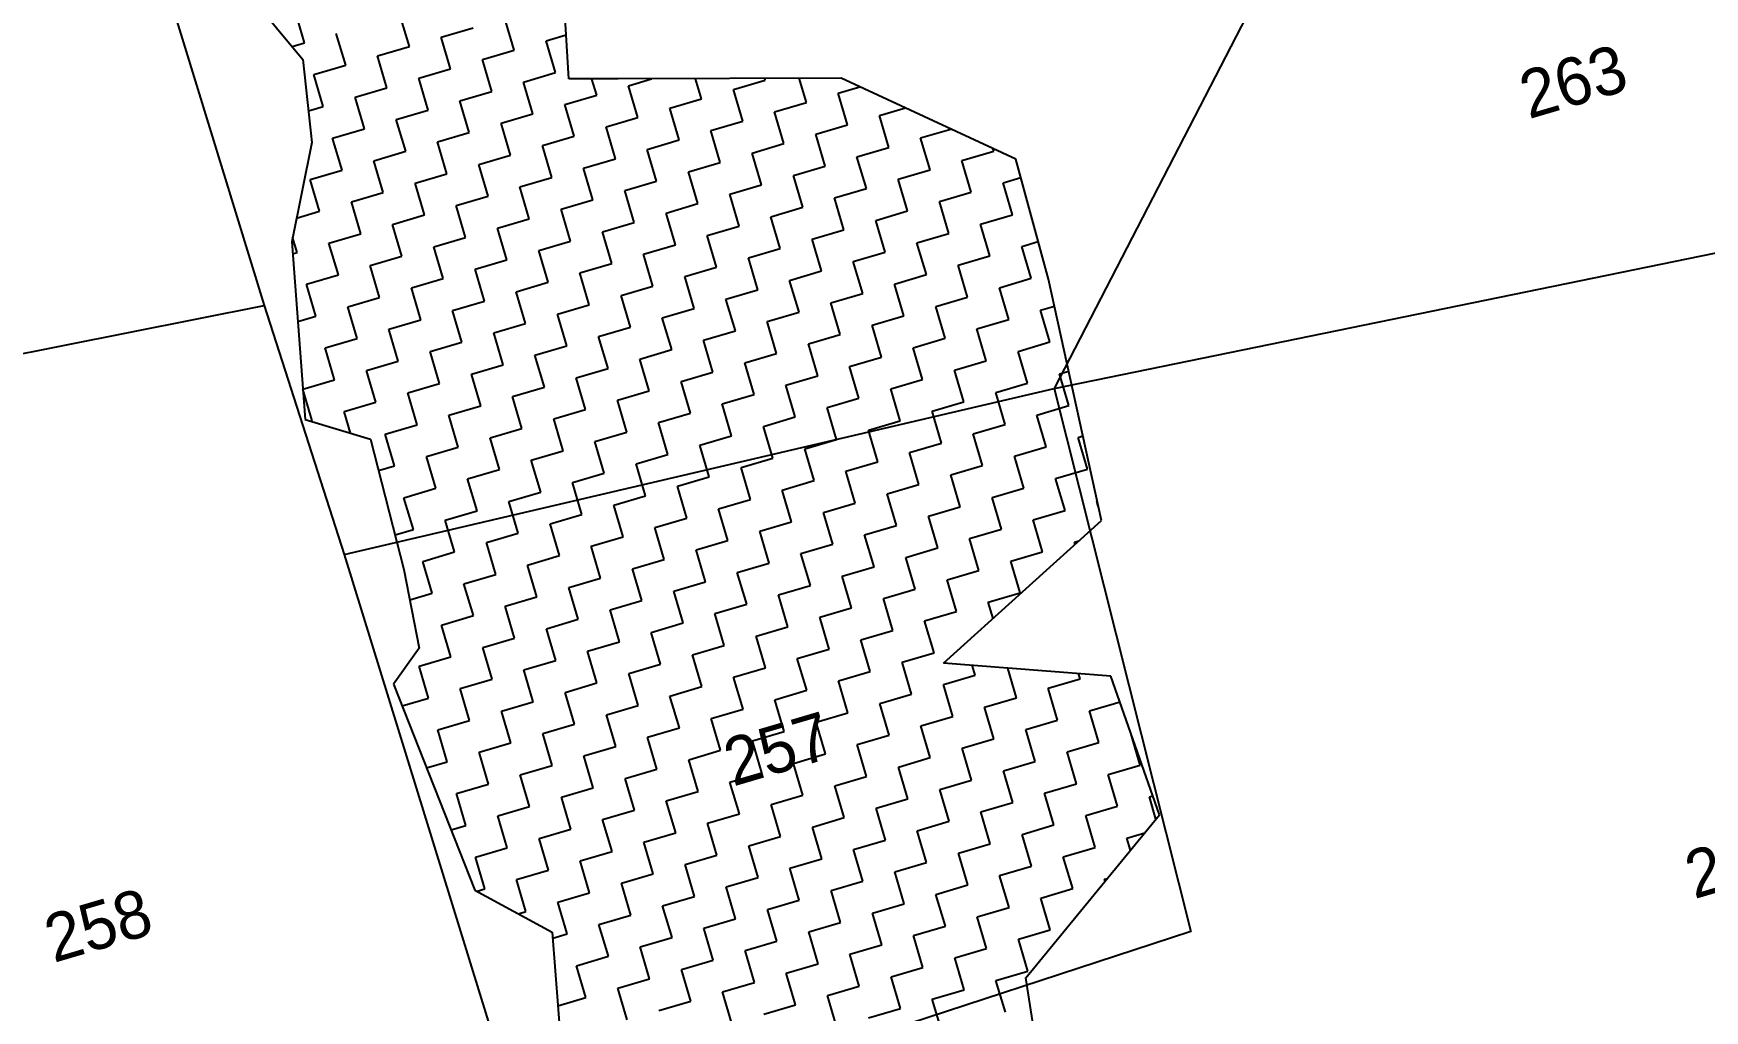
# Model space of a CAD drawing. Header units: metres. Extents: x 283645 to 285797, y 2017393 to 2020400.
# Drawn here: x 283930.6 to 284258, y 2018795 to 2018986.4 of the extents above; entities that cross this region are included whole.
import ezdxf
from ezdxf.enums import TextEntityAlignment as Align

# ---------------------------------------------------------------- set-up
doc = ezdxf.new("R2010")
doc.units = ezdxf.units.M
for name, color, linetype in [('POLY_HATCH', 12, 'Continuous'), ('POLY_PARCEL', 6, 'Continuous'), ('TEXT_PARCEL', 7, 'Continuous')]:
    doc.layers.add(name, color=color, linetype=linetype)
doc.styles.add('TEXT_MAP', font='', dxfattribs={"height": 2.5})
doc.styles.get('TEXT_MAP').set_extended_font_data('Kruti Dev 050')

msp = doc.modelspace()

# ---------------------------------------------------------------- linework, layer by layer
at = {"layer": 'POLY_HATCH'}
for p, q in [((283964.58, 2019003.96), (283983.42, 2018981.29)), ((284035.5, 2018977.47), (284034.72, 2018990.45)), ((283983.42, 2018981.29), (283985.16, 2018965.02)), ((284045.17, 2018977.46), (284035.5, 2018977.47)), ((284088.86, 2018977.63), (284045.17, 2018977.46)), ((284123.04, 2018961.77), (284088.86, 2018977.63)), ((283985.16, 2018965.02), (283981.23, 2018945.56)), ((284129.46, 2018938.25), (284123.04, 2018961.77)), ((283981.23, 2018945.56), (283983.86, 2018910.75)), ((284139.83, 2018890.98), (284129.46, 2018938.25)), ((283983.86, 2018910.75), (283996.69, 2018906.91)), ((283996.69, 2018906.91), (284003.2, 2018881.38)), ((284108.89, 2018863.05), (284139.83, 2018890.98)), ((284003.2, 2018881.38), (284006.2, 2018865.99)), ((284006.2, 2018865.99), (284001.17, 2018858.92)), ((284141.69, 2018860.51), (284108.89, 2018863.05)), ((284001.17, 2018858.92), (284017.13, 2018818.59)), ((284151.22, 2018833.33), (284141.69, 2018860.51)), ((284125.02, 2018801.41), (284151.22, 2018833.33)), ((284017.13, 2018818.59), (284032.27, 2018810.35)), ((284032.27, 2018810.35), (284038.05, 2018733.77)), ((284127.28, 2018786.83), (284125.02, 2018801.41))]:
    msp.add_line(p, q, dxfattribs=at)
at = {"layer": 'POLY_HATCH', "linetype": 'Continuous'}
for p, q in [((283983.74, 2018984.55), (283981.9, 2018990.78)), ((284004.28, 2018983.83), (284002.44, 2018990.06)), ((284024.82, 2018983.11), (284022.98, 2018989.34)), ((283991.81, 2018980.15), (283989.97, 2018986.39)), ((284010.51, 2018985.66), (284016.75, 2018987.5)), ((284012.35, 2018979.43), (284010.51, 2018985.66)), ((284031.05, 2018984.94), (284034.98, 2018986.1)), ((283981.3, 2018983.83), (283983.74, 2018984.55)), ((283998.04, 2018981.99), (284004.28, 2018983.83)), ((284018.58, 2018981.27), (284024.82, 2018983.11)), ((284032.89, 2018978.71), (284031.05, 2018984.94)), ((283985.58, 2018978.32), (283991.81, 2018980.15)), ((283999.88, 2018975.76), (283998.04, 2018981.99)), ((284006.12, 2018977.59), (284012.35, 2018979.43)), ((284020.42, 2018975.03), (284018.58, 2018981.27)), ((283987.41, 2018972.08), (283985.58, 2018978.32)), ((283993.65, 2018973.92), (283999.88, 2018975.76)), ((284007.95, 2018971.36), (284006.12, 2018977.59)), ((284026.65, 2018976.87), (284032.89, 2018978.71)), ((284028.49, 2018970.64), (284026.65, 2018976.87)), ((284040.96, 2018974.31), (284040.04, 2018977.44)), ((284047.19, 2018976.15), (284051.73, 2018977.49)), ((284049.03, 2018969.92), (284047.19, 2018976.15)), ((284061.5, 2018973.59), (284060.34, 2018977.52)), ((284067.73, 2018975.43), (284073.96, 2018977.26)), ((284073.96, 2018977.26), (284073.87, 2018977.57)), ((284082.04, 2018972.87), (284080.64, 2018977.6)), ((284088.27, 2018974.7), (284092.49, 2018975.95)), ((283995.48, 2018967.69), (283993.65, 2018973.92)), ((284014.19, 2018973.2), (284020.42, 2018975.03)), ((284016.02, 2018966.96), (284014.19, 2018973.2)), ((284034.72, 2018972.47), (284040.96, 2018974.31)), ((284036.56, 2018966.24), (284034.72, 2018972.47)), ((284055.26, 2018971.75), (284061.5, 2018973.59)), ((284069.57, 2018969.19), (284067.73, 2018975.43)), ((284075.8, 2018971.03), (284082.04, 2018972.87)), ((284090.11, 2018968.47), (284088.27, 2018974.7)), ((283984.5, 2018971.22), (283987.41, 2018972.08)), ((284001.72, 2018969.52), (284007.95, 2018971.36)), ((284003.56, 2018963.29), (284001.72, 2018969.52)), ((284022.26, 2018968.8), (284028.49, 2018970.64)), ((284042.8, 2018968.08), (284049.03, 2018969.92)), ((284057.1, 2018965.52), (284055.26, 2018971.75)), ((284063.33, 2018967.36), (284069.57, 2018969.19)), ((284077.64, 2018964.8), (284075.8, 2018971.03)), ((284096.34, 2018970.31), (284101.42, 2018971.8)), ((284098.18, 2018964.07), (284096.34, 2018970.31)), ((283989.25, 2018965.85), (283995.48, 2018967.69)), ((284009.79, 2018965.13), (284016.02, 2018966.96)), ((284024.09, 2018962.57), (284022.26, 2018968.8)), ((284030.33, 2018964.4), (284036.56, 2018966.24)), ((284044.63, 2018961.84), (284042.8, 2018968.08)), ((284065.17, 2018961.12), (284063.33, 2018967.36)), ((284083.87, 2018966.63), (284090.11, 2018968.47)), ((284085.71, 2018960.4), (284083.87, 2018966.63)), ((284104.41, 2018965.91), (284110.35, 2018967.66)), ((284106.25, 2018959.68), (284104.41, 2018965.91)), ((283991.09, 2018959.62), (283989.25, 2018965.85)), ((283997.32, 2018961.45), (284003.56, 2018963.29)), ((284011.63, 2018958.89), (284009.79, 2018965.13)), ((284032.16, 2018958.17), (284030.33, 2018964.4)), ((284050.87, 2018963.68), (284057.1, 2018965.52)), ((284052.7, 2018957.45), (284050.87, 2018963.68)), ((284071.4, 2018962.96), (284077.64, 2018964.8)), ((284073.24, 2018956.72), (284071.4, 2018962.96)), ((284091.94, 2018962.24), (284098.18, 2018964.07)), ((284112.48, 2018961.51), (284118.72, 2018963.35)), ((284118.72, 2018963.35), (284118.57, 2018963.85)), ((283984.85, 2018957.78), (283991.09, 2018959.62)), ((283999.16, 2018955.22), (283997.32, 2018961.45)), ((284017.86, 2018960.73), (284024.09, 2018962.57)), ((284019.7, 2018954.5), (284017.86, 2018960.73)), ((284038.4, 2018960.01), (284044.63, 2018961.84)), ((284040.24, 2018953.77), (284038.4, 2018960.01)), ((284058.94, 2018959.28), (284065.17, 2018961.12)), ((284079.48, 2018958.56), (284085.71, 2018960.4)), ((284093.78, 2018956), (284091.94, 2018962.24)), ((284100.01, 2018957.84), (284106.25, 2018959.68)), ((284114.32, 2018955.28), (284112.48, 2018961.51)), ((283986.69, 2018951.54), (283984.85, 2018957.78)), ((284005.39, 2018957.06), (284011.63, 2018958.89)), ((284007.23, 2018950.82), (284005.39, 2018957.06)), ((284025.93, 2018956.33), (284032.16, 2018958.17)), ((284027.77, 2018950.1), (284025.93, 2018956.33)), ((284046.47, 2018955.61), (284052.7, 2018957.45)), ((284060.77, 2018953.05), (284058.94, 2018959.28)), ((284067.01, 2018954.89), (284073.24, 2018956.72)), ((284081.31, 2018952.33), (284079.48, 2018958.56)), ((284101.85, 2018951.61), (284100.01, 2018957.84)), ((284120.55, 2018957.12), (284124.03, 2018958.14)), ((284122.39, 2018950.88), (284120.55, 2018957.12)), ((283992.92, 2018953.38), (283999.16, 2018955.22)), ((283994.76, 2018947.15), (283992.92, 2018953.38)), ((284013.46, 2018952.66), (284019.7, 2018954.5)), ((284034, 2018951.94), (284040.24, 2018953.77)), ((284048.31, 2018949.38), (284046.47, 2018955.61)), ((284054.54, 2018951.21), (284060.77, 2018953.05)), ((284068.85, 2018948.65), (284067.01, 2018954.89)), ((284087.55, 2018954.17), (284093.78, 2018956)), ((284089.38, 2018947.93), (284087.55, 2018954.17)), ((284108.09, 2018953.44), (284114.32, 2018955.28)), ((284109.92, 2018947.21), (284108.09, 2018953.44)), ((283982.17, 2018950.21), (283986.69, 2018951.54)), ((284001, 2018948.98), (284007.23, 2018950.82)), ((284015.3, 2018946.42), (284013.46, 2018952.66)), ((284021.53, 2018948.26), (284027.77, 2018950.1)), ((284035.84, 2018945.7), (284034, 2018951.94)), ((284056.38, 2018944.98), (284054.54, 2018951.21)), ((284075.08, 2018950.49), (284081.31, 2018952.33)), ((284076.92, 2018944.26), (284075.08, 2018950.49)), ((284095.62, 2018949.77), (284101.85, 2018951.61)), ((284097.45, 2018943.53), (284095.62, 2018949.77)), ((284116.16, 2018949.05), (284122.39, 2018950.88)), ((283982.29, 2018943.47), (283981.41, 2018946.47)), ((283988.53, 2018945.31), (283994.76, 2018947.15)), ((284002.83, 2018942.75), (284001, 2018948.98)), ((284009.07, 2018944.59), (284015.3, 2018946.42)), ((284023.37, 2018942.03), (284021.53, 2018948.26)), ((284042.07, 2018947.54), (284048.31, 2018949.38)), ((284043.91, 2018941.31), (284042.07, 2018947.54)), ((284062.61, 2018946.82), (284068.85, 2018948.65)), ((284064.45, 2018940.58), (284062.61, 2018946.82)), ((284083.15, 2018946.09), (284089.38, 2018947.93)), ((284103.69, 2018945.37), (284109.92, 2018947.21)), ((284117.99, 2018942.81), (284116.16, 2018949.05)), ((283981.41, 2018943.21), (283982.29, 2018943.47)), ((283990.37, 2018939.08), (283988.53, 2018945.31)), ((284010.9, 2018938.35), (284009.07, 2018944.59)), ((284029.61, 2018943.87), (284035.84, 2018945.7)), ((284031.44, 2018937.63), (284029.61, 2018943.87)), ((284050.14, 2018943.14), (284056.38, 2018944.98)), ((284051.98, 2018936.91), (284050.14, 2018943.14)), ((284070.68, 2018942.42), (284076.92, 2018944.26)), ((284084.99, 2018939.86), (284083.15, 2018946.09)), ((284091.22, 2018941.7), (284097.45, 2018943.53)), ((284105.53, 2018939.14), (284103.69, 2018945.37)), ((284124.23, 2018944.65), (284127.45, 2018945.6)), ((284126.06, 2018938.42), (284124.23, 2018944.65)), ((283996.6, 2018940.91), (284002.83, 2018942.75)), ((283998.44, 2018934.68), (283996.6, 2018940.91)), ((284017.14, 2018940.19), (284023.37, 2018942.03)), ((284018.97, 2018933.96), (284017.14, 2018940.19)), ((284037.68, 2018939.47), (284043.91, 2018941.31)), ((284058.21, 2018938.75), (284064.45, 2018940.58)), ((284072.52, 2018936.19), (284070.68, 2018942.42)), ((284078.75, 2018938.02), (284084.99, 2018939.86)), ((284093.06, 2018935.46), (284091.22, 2018941.7)), ((284111.76, 2018940.98), (284117.99, 2018942.81)), ((284113.6, 2018934.74), (284111.76, 2018940.98)), ((283984.13, 2018937.24), (283990.37, 2018939.08)), ((283985.97, 2018931.01), (283984.13, 2018937.24)), ((284004.67, 2018936.52), (284010.9, 2018938.35)), ((284006.51, 2018930.28), (284004.67, 2018936.52)), ((284025.21, 2018935.79), (284031.44, 2018937.63)), ((284039.51, 2018933.23), (284037.68, 2018939.47)), ((284045.75, 2018935.07), (284051.98, 2018936.91)), ((284060.05, 2018932.51), (284058.21, 2018938.75)), ((284080.59, 2018931.79), (284078.75, 2018938.02)), ((284099.29, 2018937.3), (284105.53, 2018939.14)), ((284101.13, 2018931.07), (284099.29, 2018937.3)), ((284119.83, 2018936.58), (284126.06, 2018938.42)), ((284121.67, 2018930.34), (284119.83, 2018936.58)), ((283992.2, 2018932.84), (283998.44, 2018934.68)), ((284012.74, 2018932.12), (284018.97, 2018933.96)), ((284027.05, 2018929.56), (284025.21, 2018935.79)), ((284033.28, 2018931.4), (284039.51, 2018933.23)), ((284047.58, 2018928.84), (284045.75, 2018935.07)), ((284066.29, 2018934.35), (284072.52, 2018936.19)), ((284068.12, 2018928.12), (284066.29, 2018934.35)), ((284086.82, 2018933.63), (284093.06, 2018935.46)), ((284088.66, 2018927.39), (284086.82, 2018933.63)), ((284107.36, 2018932.9), (284113.6, 2018934.74)), ((283982.41, 2018929.96), (283985.97, 2018931.01)), ((283994.04, 2018926.61), (283992.2, 2018932.84)), ((284000.27, 2018928.45), (284006.51, 2018930.28)), ((284014.58, 2018925.89), (284012.74, 2018932.12)), ((284035.12, 2018925.16), (284033.28, 2018931.4)), ((284053.82, 2018930.68), (284060.05, 2018932.51)), ((284055.66, 2018924.44), (284053.82, 2018930.68)), ((284074.36, 2018929.95), (284080.59, 2018931.79)), ((284076.19, 2018923.72), (284074.36, 2018929.95)), ((284094.9, 2018929.23), (284101.13, 2018931.07)), ((284109.2, 2018926.67), (284107.36, 2018932.9)), ((284115.43, 2018928.51), (284121.67, 2018930.34)), ((284127.9, 2018932.18), (284130.62, 2018932.98)), ((284129.74, 2018925.95), (284127.9, 2018932.18)), ((283987.81, 2018924.77), (283994.04, 2018926.61)), ((284002.11, 2018922.21), (284000.27, 2018928.45)), ((284020.81, 2018927.72), (284027.05, 2018929.56)), ((284022.65, 2018921.49), (284020.81, 2018927.72)), ((284041.35, 2018927), (284047.58, 2018928.84)), ((284043.19, 2018920.77), (284041.35, 2018927)), ((284061.89, 2018926.28), (284068.12, 2018928.12)), ((284082.43, 2018925.56), (284088.66, 2018927.39)), ((284096.73, 2018923), (284094.9, 2018929.23)), ((284102.97, 2018924.83), (284109.2, 2018926.67)), ((284117.27, 2018922.27), (284115.43, 2018928.51)), ((283989.64, 2018918.54), (283987.81, 2018924.77)), ((284008.34, 2018924.05), (284014.58, 2018925.89)), ((284010.18, 2018917.82), (284008.34, 2018924.05)), ((284028.88, 2018923.33), (284035.12, 2018925.16)), ((284030.72, 2018917.09), (284028.88, 2018923.33)), ((284049.42, 2018922.6), (284055.66, 2018924.44)), ((284063.73, 2018920.04), (284061.89, 2018926.28)), ((284069.96, 2018921.88), (284076.19, 2018923.72)), ((284084.26, 2018919.32), (284082.43, 2018925.56)), ((284104.8, 2018918.6), (284102.97, 2018924.83)), ((284123.5, 2018924.11), (284129.74, 2018925.95)), ((284125.34, 2018917.88), (284123.5, 2018924.11)), ((283995.88, 2018920.37), (284002.11, 2018922.21)), ((283997.71, 2018914.14), (283995.88, 2018920.37)), ((284016.42, 2018919.65), (284022.65, 2018921.49)), ((284036.95, 2018918.93), (284043.19, 2018920.77)), ((284051.26, 2018916.37), (284049.42, 2018922.6)), ((284057.49, 2018918.21), (284063.73, 2018920.04)), ((284071.8, 2018915.65), (284069.96, 2018921.88)), ((284090.5, 2018921.16), (284096.73, 2018923)), ((284092.34, 2018914.93), (284090.5, 2018921.16)), ((284111.04, 2018920.44), (284117.27, 2018922.27)), ((284112.87, 2018914.2), (284111.04, 2018920.44)), ((284131.58, 2018919.71), (284133.41, 2018920.25)), ((283983.41, 2018916.7), (283989.64, 2018918.54)), ((284003.95, 2018915.98), (284010.18, 2018917.82)), ((284018.25, 2018913.42), (284016.42, 2018919.65)), ((284024.49, 2018915.26), (284030.72, 2018917.09)), ((284038.79, 2018912.7), (284036.95, 2018918.93)), ((284059.33, 2018911.97), (284057.49, 2018918.21)), ((284078.03, 2018917.48), (284084.26, 2018919.32)), ((284079.87, 2018911.25), (284078.03, 2018917.48)), ((284098.57, 2018916.76), (284104.8, 2018918.6)), ((284119.11, 2018916.04), (284125.34, 2018917.88)), ((284133.41, 2018913.48), (284131.58, 2018919.71)), ((283985.25, 2018910.47), (283983.41, 2018916.7)), ((283991.48, 2018912.3), (283997.71, 2018914.14)), ((284005.78, 2018909.74), (284003.95, 2018915.98)), ((284026.32, 2018909.02), (284024.49, 2018915.26)), ((284045.02, 2018914.53), (284051.26, 2018916.37)), ((284046.86, 2018908.3), (284045.02, 2018914.53)), ((284065.56, 2018913.81), (284071.8, 2018915.65)), ((284067.4, 2018907.58), (284065.56, 2018913.81)), ((284086.1, 2018913.09), (284092.34, 2018914.93)), ((284100.41, 2018910.53), (284098.57, 2018916.76)), ((284106.64, 2018912.37), (284112.87, 2018914.2)), ((284120.95, 2018909.81), (284119.11, 2018916.04)), ((283985.03, 2018910.4), (283985.25, 2018910.47)), ((283992.72, 2018908.1), (283991.48, 2018912.3)), ((284012.02, 2018911.58), (284018.25, 2018913.42)), ((284013.86, 2018905.35), (284012.02, 2018911.58)), ((284032.56, 2018910.86), (284038.79, 2018912.7)), ((284034.39, 2018904.63), (284032.56, 2018910.86)), ((284053.1, 2018910.14), (284059.33, 2018911.97)), ((284073.63, 2018909.41), (284079.87, 2018911.25)), ((284087.94, 2018906.85), (284086.1, 2018913.09)), ((284094.17, 2018908.69), (284100.41, 2018910.53)), ((284108.48, 2018906.13), (284106.64, 2018912.37)), ((284127.18, 2018911.64), (284133.41, 2018913.48)), ((284129.02, 2018905.41), (284127.18, 2018911.64)), ((283999.55, 2018907.91), (284005.78, 2018909.74)), ((284001.39, 2018901.67), (283999.55, 2018907.91)), ((284020.09, 2018907.18), (284026.32, 2018909.02)), ((284021.93, 2018900.95), (284020.09, 2018907.18)), ((284040.63, 2018906.46), (284046.86, 2018908.3)), ((284054.93, 2018903.9), (284053.1, 2018910.14)), ((284061.17, 2018905.74), (284067.4, 2018907.58)), ((284075.47, 2018903.18), (284073.63, 2018909.41)), ((284096.01, 2018902.46), (284094.17, 2018908.69)), ((284114.71, 2018907.97), (284120.95, 2018909.81)), ((284116.55, 2018901.74), (284114.71, 2018907.97)), ((284135.25, 2018907.25), (284136.2, 2018907.53)), ((284137.09, 2018901.01), (284135.25, 2018907.25)), ((284007.62, 2018903.51), (284013.86, 2018905.35)), ((284028.16, 2018902.79), (284034.39, 2018904.63)), ((284042.46, 2018900.23), (284040.63, 2018906.46)), ((284048.7, 2018902.07), (284054.93, 2018903.9)), ((284063, 2018899.51), (284061.17, 2018905.74)), ((284081.7, 2018905.02), (284087.94, 2018906.85)), ((284083.54, 2018898.78), (284081.7, 2018905.02)), ((284102.24, 2018904.29), (284108.48, 2018906.13)), ((284104.08, 2018898.06), (284102.24, 2018904.29)), ((284122.78, 2018903.57), (284129.02, 2018905.41)), ((283998.26, 2018900.75), (284001.39, 2018901.67)), ((284009.46, 2018897.28), (284007.62, 2018903.51)), ((284015.69, 2018899.11), (284021.93, 2018900.95)), ((284030, 2018896.55), (284028.16, 2018902.79)), ((284050.54, 2018895.83), (284048.7, 2018902.07)), ((284069.24, 2018901.34), (284075.47, 2018903.18)), ((284071.07, 2018895.11), (284069.24, 2018901.34)), ((284089.78, 2018900.62), (284096.01, 2018902.46)), ((284091.61, 2018894.39), (284089.78, 2018900.62)), ((284110.31, 2018899.9), (284116.55, 2018901.74)), ((284124.62, 2018897.34), (284122.78, 2018903.57)), ((284130.85, 2018899.18), (284137.09, 2018901.01)), ((284003.22, 2018895.44), (284009.46, 2018897.28)), ((284017.53, 2018892.88), (284015.69, 2018899.11)), ((284036.23, 2018898.39), (284042.46, 2018900.23)), ((284038.07, 2018892.16), (284036.23, 2018898.39)), ((284056.77, 2018897.67), (284063, 2018899.51)), ((284058.61, 2018891.43), (284056.77, 2018897.67)), ((284077.31, 2018896.95), (284083.54, 2018898.78)), ((284097.85, 2018896.22), (284104.08, 2018898.06)), ((284112.15, 2018893.66), (284110.31, 2018899.9)), ((284118.39, 2018895.5), (284124.62, 2018897.34)), ((284132.69, 2018892.94), (284130.85, 2018899.18)), ((284005.06, 2018889.21), (284003.22, 2018895.44)), ((284023.76, 2018894.72), (284030, 2018896.55)), ((284025.6, 2018888.48), (284023.76, 2018894.72)), ((284044.3, 2018893.99), (284050.54, 2018895.83)), ((284046.14, 2018887.76), (284044.3, 2018893.99)), ((284064.84, 2018893.27), (284071.07, 2018895.11)), ((284079.15, 2018890.71), (284077.31, 2018896.95)), ((284085.38, 2018892.55), (284091.61, 2018894.39)), ((284099.68, 2018889.99), (284097.85, 2018896.22)), ((284120.22, 2018889.27), (284118.39, 2018895.5)), ((284138.92, 2018894.78), (284138.99, 2018894.8)), ((284139.21, 2018893.81), (284138.92, 2018894.78)), ((284011.3, 2018891.04), (284017.53, 2018892.88)), ((284013.13, 2018884.81), (284011.3, 2018891.04)), ((284031.83, 2018890.32), (284038.07, 2018892.16)), ((284052.37, 2018889.6), (284058.61, 2018891.43)), ((284066.68, 2018887.04), (284064.84, 2018893.27)), ((284072.91, 2018888.88), (284079.15, 2018890.71)), ((284087.22, 2018886.32), (284085.38, 2018892.55)), ((284105.92, 2018891.83), (284112.15, 2018893.66)), ((284107.75, 2018885.59), (284105.92, 2018891.83)), ((284126.46, 2018891.1), (284132.69, 2018892.94)), ((284128.29, 2018884.87), (284126.46, 2018891.1)), ((284001.47, 2018888.15), (284005.06, 2018889.21)), ((284019.37, 2018886.65), (284025.6, 2018888.48)), ((284033.67, 2018884.09), (284031.83, 2018890.32)), ((284039.91, 2018885.92), (284046.14, 2018887.76)), ((284054.21, 2018883.36), (284052.37, 2018889.6)), ((284074.75, 2018882.64), (284072.91, 2018888.88)), ((284093.45, 2018888.15), (284099.68, 2018889.99)), ((284095.29, 2018881.92), (284093.45, 2018888.15)), ((284113.99, 2018887.43), (284120.22, 2018889.27)), ((284115.83, 2018881.2), (284113.99, 2018887.43)), ((284006.9, 2018882.97), (284013.13, 2018884.81)), ((284021.2, 2018880.41), (284019.37, 2018886.65)), ((284027.44, 2018882.25), (284033.67, 2018884.09)), ((284041.74, 2018879.69), (284039.91, 2018885.92)), ((284060.44, 2018885.2), (284066.68, 2018887.04)), ((284062.28, 2018878.97), (284060.44, 2018885.2)), ((284080.98, 2018884.48), (284087.22, 2018886.32)), ((284082.82, 2018878.24), (284080.98, 2018884.48)), ((284101.52, 2018883.76), (284107.75, 2018885.59)), ((284122.06, 2018883.03), (284128.29, 2018884.87)), ((284134.53, 2018886.71), (284135.38, 2018886.96)), ((284134.65, 2018886.3), (284134.53, 2018886.71)), ((284008.74, 2018876.74), (284006.9, 2018882.97)), ((284029.27, 2018876.02), (284027.44, 2018882.25)), ((284047.98, 2018881.53), (284054.21, 2018883.36)), ((284049.81, 2018875.29), (284047.98, 2018881.53)), ((284068.51, 2018880.8), (284074.75, 2018882.64)), ((284070.35, 2018874.57), (284068.51, 2018880.8)), ((284089.05, 2018880.08), (284095.29, 2018881.92)), ((284103.36, 2018877.52), (284101.52, 2018883.76)), ((284109.59, 2018879.36), (284115.83, 2018881.2)), ((284123.9, 2018876.8), (284122.06, 2018883.03)), ((284014.97, 2018878.58), (284021.2, 2018880.41)), ((284016.81, 2018872.34), (284014.97, 2018878.58)), ((284035.51, 2018877.85), (284041.74, 2018879.69)), ((284037.35, 2018871.62), (284035.51, 2018877.85)), ((284056.05, 2018877.13), (284062.28, 2018878.97)), ((284076.59, 2018876.41), (284082.82, 2018878.24)), ((284090.89, 2018873.85), (284089.05, 2018880.08)), ((284097.12, 2018875.69), (284103.36, 2018877.52)), ((284111.43, 2018873.13), (284109.59, 2018879.36)), ((284004.36, 2018875.45), (284008.74, 2018876.74)), ((284023.04, 2018874.18), (284029.27, 2018876.02)), ((284043.58, 2018873.46), (284049.81, 2018875.29)), ((284057.88, 2018870.9), (284056.05, 2018877.13)), ((284064.12, 2018872.73), (284070.35, 2018874.57)), ((284078.42, 2018870.17), (284076.59, 2018876.41)), ((284098.96, 2018869.45), (284097.12, 2018875.69)), ((284117.66, 2018874.96), (284123.9, 2018876.8)), ((284118.59, 2018871.81), (284117.66, 2018874.96)), ((284010.57, 2018870.5), (284016.81, 2018872.34)), ((284024.88, 2018867.94), (284023.04, 2018874.18)), ((284031.11, 2018869.78), (284037.35, 2018871.62)), ((284045.42, 2018867.22), (284043.58, 2018873.46)), ((284065.96, 2018866.5), (284064.12, 2018872.73)), ((284084.66, 2018872.01), (284090.89, 2018873.85)), ((284086.49, 2018865.78), (284084.66, 2018872.01)), ((284105.2, 2018871.29), (284111.43, 2018873.13)), ((284107.03, 2018865.05), (284105.2, 2018871.29)), ((284012.41, 2018864.27), (284010.57, 2018870.5)), ((284018.64, 2018866.11), (284024.88, 2018867.94)), ((284032.95, 2018863.55), (284031.11, 2018869.78)), ((284051.65, 2018869.06), (284057.88, 2018870.9)), ((284053.49, 2018862.83), (284051.65, 2018869.06)), ((284072.19, 2018868.34), (284078.42, 2018870.17)), ((284074.03, 2018862.1), (284072.19, 2018868.34)), ((284092.73, 2018867.61), (284098.96, 2018869.45)), ((284020.48, 2018859.87), (284018.64, 2018866.11)), ((284039.18, 2018865.39), (284045.42, 2018867.22)), ((284041.02, 2018859.15), (284039.18, 2018865.39)), ((284059.72, 2018864.66), (284065.96, 2018866.5)), ((284061.56, 2018858.43), (284059.72, 2018864.66)), ((284080.26, 2018863.94), (284086.49, 2018865.78)), ((284094.56, 2018861.38), (284092.73, 2018867.61)), ((284100.8, 2018863.22), (284107.03, 2018865.05)), ((284006.18, 2018862.43), (284012.41, 2018864.27)), ((284008.01, 2018856.2), (284006.18, 2018862.43)), ((284026.72, 2018861.71), (284032.95, 2018863.55)), ((284028.55, 2018855.48), (284026.72, 2018861.71)), ((284047.25, 2018860.99), (284053.49, 2018862.83)), ((284067.79, 2018860.27), (284074.03, 2018862.1)), ((284082.1, 2018857.71), (284080.26, 2018863.94)), ((284088.33, 2018859.54), (284094.56, 2018861.38)), ((284102.64, 2018856.98), (284100.8, 2018863.22)), ((284115.1, 2018860.66), (284114.53, 2018862.61)), ((284123.17, 2018856.26), (284121.46, 2018862.08)), ((284014.25, 2018858.04), (284020.48, 2018859.87)), ((284016.08, 2018851.8), (284014.25, 2018858.04)), ((284034.79, 2018857.31), (284041.02, 2018859.15)), ((284049.09, 2018854.75), (284047.25, 2018860.99)), ((284055.32, 2018856.59), (284061.56, 2018858.43)), ((284069.63, 2018854.03), (284067.79, 2018860.27)), ((284090.17, 2018853.31), (284088.33, 2018859.54)), ((284108.87, 2018858.82), (284115.1, 2018860.66)), ((284110.71, 2018852.59), (284108.87, 2018858.82)), ((284129.41, 2018858.1), (284135.64, 2018859.94)), ((284131.25, 2018851.86), (284129.41, 2018858.1)), ((284135.64, 2018859.94), (284135.33, 2018861.01)), ((284002.85, 2018854.68), (284008.01, 2018856.2)), ((284022.32, 2018853.64), (284028.55, 2018855.48)), ((284036.62, 2018851.08), (284034.79, 2018857.31)), ((284042.86, 2018852.92), (284049.09, 2018854.75)), ((284057.16, 2018850.36), (284055.32, 2018856.59)), ((284075.86, 2018855.87), (284082.1, 2018857.71)), ((284077.7, 2018849.64), (284075.86, 2018855.87)), ((284096.4, 2018855.15), (284102.64, 2018856.98)), ((284098.24, 2018848.91), (284096.4, 2018855.15)), ((284116.94, 2018854.42), (284123.17, 2018856.26)), ((284137.48, 2018853.7), (284143.46, 2018855.46)), ((284009.85, 2018849.97), (284016.08, 2018851.8)), ((284024.16, 2018847.41), (284022.32, 2018853.64)), ((284044.69, 2018846.68), (284042.86, 2018852.92)), ((284063.4, 2018852.19), (284069.63, 2018854.03)), ((284065.23, 2018845.96), (284063.4, 2018852.19)), ((284083.93, 2018851.47), (284090.17, 2018853.31)), ((284085.77, 2018845.24), (284083.93, 2018851.47)), ((284104.47, 2018850.75), (284110.71, 2018852.59)), ((284118.78, 2018848.19), (284116.94, 2018854.42)), ((284125.01, 2018850.03), (284131.25, 2018851.86)), ((284139.32, 2018847.47), (284137.48, 2018853.7)), ((284011.69, 2018843.73), (284009.85, 2018849.97)), ((284030.39, 2018849.24), (284036.62, 2018851.08)), ((284032.23, 2018843.01), (284030.39, 2018849.24)), ((284050.93, 2018848.52), (284057.16, 2018850.36)), ((284052.76, 2018842.29), (284050.93, 2018848.52)), ((284071.47, 2018847.8), (284077.7, 2018849.64)), ((284092.01, 2018847.08), (284098.24, 2018848.91)), ((284106.31, 2018844.52), (284104.47, 2018850.75)), ((284112.54, 2018846.35), (284118.78, 2018848.19)), ((284126.85, 2018843.79), (284125.01, 2018850.03)), ((284145.55, 2018849.3), (284145.61, 2018849.32)), ((284147.39, 2018843.07), (284145.55, 2018849.3)), ((284017.92, 2018845.57), (284024.16, 2018847.41)), ((284019.76, 2018839.34), (284017.92, 2018845.57)), ((284038.46, 2018844.85), (284044.69, 2018846.68)), ((284040.3, 2018838.61), (284038.46, 2018844.85)), ((284059, 2018844.12), (284065.23, 2018845.96)), ((284073.3, 2018841.56), (284071.47, 2018847.8)), ((284079.54, 2018843.4), (284085.77, 2018845.24)), ((284093.84, 2018840.84), (284092.01, 2018847.08)), ((284114.38, 2018840.12), (284112.54, 2018846.35)), ((284133.08, 2018845.63), (284139.32, 2018847.47)), ((284134.92, 2018839.4), (284133.08, 2018845.63)), ((284007.65, 2018842.54), (284011.69, 2018843.73)), ((284025.99, 2018841.17), (284032.23, 2018843.01)), ((284046.53, 2018840.45), (284052.76, 2018842.29)), ((284060.84, 2018837.89), (284059, 2018844.12)), ((284067.07, 2018839.73), (284073.3, 2018841.56)), ((284081.37, 2018837.17), (284079.54, 2018843.4)), ((284100.08, 2018842.68), (284106.31, 2018844.52)), ((284101.91, 2018836.45), (284100.08, 2018842.68)), ((284120.61, 2018841.96), (284126.85, 2018843.79)), ((284122.45, 2018835.72), (284120.61, 2018841.96)), ((284141.15, 2018841.23), (284147.39, 2018843.07)), ((284013.52, 2018837.5), (284019.76, 2018839.34)), ((284027.83, 2018834.94), (284025.99, 2018841.17)), ((284034.06, 2018836.78), (284040.3, 2018838.61)), ((284048.37, 2018834.22), (284046.53, 2018840.45)), ((284068.91, 2018833.49), (284067.07, 2018839.73)), ((284087.61, 2018839), (284093.84, 2018840.84)), ((284089.45, 2018832.77), (284087.61, 2018839)), ((284108.15, 2018838.28), (284114.38, 2018840.12)), ((284109.98, 2018832.05), (284108.15, 2018838.28)), ((284128.69, 2018837.56), (284134.92, 2018839.4)), ((284142.99, 2018835), (284141.15, 2018841.23)), ((284015.36, 2018831.26), (284013.52, 2018837.5)), ((284021.6, 2018833.1), (284027.83, 2018834.94)), ((284035.9, 2018830.54), (284034.06, 2018836.78)), ((284054.6, 2018836.05), (284060.84, 2018837.89)), ((284056.44, 2018829.82), (284054.6, 2018836.05)), ((284075.14, 2018835.33), (284081.37, 2018837.17)), ((284076.98, 2018829.1), (284075.14, 2018835.33)), ((284095.68, 2018834.61), (284101.91, 2018836.45)), ((284116.22, 2018833.89), (284122.45, 2018835.72)), ((284130.52, 2018831.33), (284128.69, 2018837.56)), ((284136.76, 2018833.16), (284142.99, 2018835)), ((284149.22, 2018836.84), (284149.92, 2018837.04)), ((284150.51, 2018832.46), (284149.22, 2018836.84)), ((284023.43, 2018826.87), (284021.6, 2018833.1)), ((284042.13, 2018832.38), (284048.37, 2018834.22)), ((284043.97, 2018826.15), (284042.13, 2018832.38)), ((284062.67, 2018831.66), (284068.91, 2018833.49)), ((284083.21, 2018830.93), (284089.45, 2018832.77)), ((284097.52, 2018828.37), (284095.68, 2018834.61)), ((284103.75, 2018830.21), (284109.98, 2018832.05)), ((284118.05, 2018827.65), (284116.22, 2018833.89)), ((284138.59, 2018826.93), (284136.76, 2018833.16)), ((284012.45, 2018830.41), (284015.36, 2018831.26)), ((284029.67, 2018828.7), (284035.9, 2018830.54)), ((284031.5, 2018822.47), (284029.67, 2018828.7)), ((284050.21, 2018827.98), (284056.44, 2018829.82)), ((284064.51, 2018825.42), (284062.67, 2018831.66)), ((284070.74, 2018827.26), (284076.98, 2018829.1)), ((284085.05, 2018824.7), (284083.21, 2018830.93)), ((284105.59, 2018823.98), (284103.75, 2018830.21)), ((284124.29, 2018829.49), (284130.52, 2018831.33)), ((284126.13, 2018823.25), (284124.29, 2018829.49)), ((284144.83, 2018828.77), (284148.32, 2018829.8)), ((284145.53, 2018826.39), (284144.83, 2018828.77)), ((284017.2, 2018825.03), (284023.43, 2018826.87)), ((284037.74, 2018824.31), (284043.97, 2018826.15)), ((284052.04, 2018821.75), (284050.21, 2018827.98)), ((284058.28, 2018823.59), (284064.51, 2018825.42)), ((284072.58, 2018821.03), (284070.74, 2018827.26)), ((284091.28, 2018826.54), (284097.52, 2018828.37)), ((284093.12, 2018820.3), (284091.28, 2018826.54)), ((284111.82, 2018825.81), (284118.05, 2018827.65)), ((284113.66, 2018819.58), (284111.82, 2018825.81)), ((284132.36, 2018825.09), (284138.59, 2018826.93)), ((284019.04, 2018818.8), (284017.2, 2018825.03)), ((284025.27, 2018820.63), (284031.5, 2018822.47)), ((284039.57, 2018818.07), (284037.74, 2018824.31)), ((284060.11, 2018817.35), (284058.28, 2018823.59)), ((284078.81, 2018822.86), (284085.05, 2018824.7)), ((284080.65, 2018816.63), (284078.81, 2018822.86)), ((284099.35, 2018822.14), (284105.59, 2018823.98)), ((284101.19, 2018815.91), (284099.35, 2018822.14)), ((284119.89, 2018821.42), (284126.13, 2018823.25)), ((284134.2, 2018818.86), (284132.36, 2018825.09)), ((284017.56, 2018818.36), (284019.04, 2018818.8)), ((284027.11, 2018814.4), (284025.27, 2018820.63)), ((284045.81, 2018819.91), (284052.04, 2018821.75)), ((284047.65, 2018813.68), (284045.81, 2018819.91)), ((284066.35, 2018819.19), (284072.58, 2018821.03)), ((284068.18, 2018812.95), (284066.35, 2018819.19)), ((284086.89, 2018818.47), (284093.12, 2018820.3)), ((284107.42, 2018817.74), (284113.66, 2018819.58)), ((284121.73, 2018815.18), (284119.89, 2018821.42)), ((284127.96, 2018817.02), (284134.2, 2018818.86)), ((284140.43, 2018820.7), (284140.98, 2018820.86)), ((284140.54, 2018820.32), (284140.43, 2018820.7)), ((284033.34, 2018816.24), (284039.57, 2018818.07)), ((284035.18, 2018810), (284033.34, 2018816.24)), ((284053.88, 2018815.51), (284060.11, 2018817.35)), ((284055.72, 2018809.28), (284053.88, 2018815.51)), ((284074.42, 2018814.79), (284080.65, 2018816.63)), ((284088.72, 2018812.23), (284086.89, 2018818.47)), ((284094.96, 2018814.07), (284101.19, 2018815.91)), ((284109.26, 2018811.51), (284107.42, 2018817.74)), ((284129.8, 2018810.79), (284127.96, 2018817.02)), ((284025.63, 2018813.96), (284027.11, 2018814.4)), ((284041.41, 2018811.84), (284047.65, 2018813.68)), ((284061.95, 2018811.12), (284068.18, 2018812.95)), ((284076.26, 2018808.56), (284074.42, 2018814.79)), ((284082.49, 2018810.4), (284088.72, 2018812.23)), ((284096.79, 2018807.84), (284094.96, 2018814.07)), ((284115.5, 2018813.35), (284121.73, 2018815.18)), ((284117.33, 2018807.11), (284115.5, 2018813.35)), ((284032.36, 2018809.17), (284035.18, 2018810)), ((284043.25, 2018805.61), (284041.41, 2018811.84)), ((284049.48, 2018807.44), (284055.72, 2018809.28)), ((284063.79, 2018804.88), (284061.95, 2018811.12)), ((284084.33, 2018804.16), (284082.49, 2018810.4)), ((284103.03, 2018809.67), (284109.26, 2018811.51)), ((284104.86, 2018803.44), (284103.03, 2018809.67)), ((284123.57, 2018808.95), (284129.8, 2018810.79)), ((284125.4, 2018802.72), (284123.57, 2018808.95)), ((284037.02, 2018803.77), (284043.25, 2018805.61)), ((284051.32, 2018801.21), (284049.48, 2018807.44)), ((284070.02, 2018806.72), (284076.26, 2018808.56)), ((284071.86, 2018800.49), (284070.02, 2018806.72)), ((284090.56, 2018806), (284096.79, 2018807.84)), ((284092.4, 2018799.76), (284090.56, 2018806)), ((284111.1, 2018805.28), (284117.33, 2018807.11)), ((284038.85, 2018797.54), (284037.02, 2018803.77)), ((284057.55, 2018803.05), (284063.79, 2018804.88)), ((284059.39, 2018796.81), (284057.55, 2018803.05)), ((284078.09, 2018802.32), (284084.33, 2018804.16)), ((284079.93, 2018796.09), (284078.09, 2018802.32)), ((284098.63, 2018801.6), (284104.86, 2018803.44)), ((284112.94, 2018799.04), (284111.1, 2018805.28)), ((284119.17, 2018800.88), (284125.4, 2018802.72)), ((284045.09, 2018799.37), (284051.32, 2018801.21)), ((284046.92, 2018793.14), (284045.09, 2018799.37)), ((284065.62, 2018798.65), (284071.86, 2018800.49)), ((284086.16, 2018797.93), (284092.4, 2018799.76)), ((284100.47, 2018795.37), (284098.63, 2018801.6)), ((284106.7, 2018797.21), (284112.94, 2018799.04)), ((284121.01, 2018794.65), (284119.17, 2018800.88)), ((284033.36, 2018795.92), (284038.85, 2018797.54)), ((284053.16, 2018794.98), (284059.39, 2018796.81)), ((284067.46, 2018792.42), (284065.62, 2018798.65)), ((284073.7, 2018794.25), (284079.93, 2018796.09)), ((284088, 2018791.69), (284086.16, 2018797.93)), ((284108.54, 2018790.97), (284106.7, 2018797.21)), ((284094.23, 2018793.53), (284100.47, 2018795.37))]:
    msp.add_line(p, q, dxfattribs=at)
at = {"layer": 'POLY_PARCEL'}
for p, q in [((284200.55, 2019052.4), (284130.55, 2018916.83)), ((283952.14, 2019010.37), (283975.86, 2018933.12)), ((284130.55, 2018916.83), (284364.47, 2018964.76)), ((283873.56, 2018912.76), (283975.86, 2018933.12)), ((283975.86, 2018933.12), (283991.51, 2018884.34)), ((283991.51, 2018884.34), (284130.55, 2018916.83)), ((284130.55, 2018916.83), (284157.36, 2018810.46)), ((283991.51, 2018884.34), (284027.39, 2018768)), ((284157.36, 2018810.46), (284027.39, 2018768))]:
    msp.add_line(p, q, dxfattribs=at)

# ---------------------------------------------------------------- texts
at = {"layer": 'TEXT_PARCEL', "style": 'TEXT_MAP'}
for s, p in [('263', (284232.21, 2018977.01)), ('257', (284076.35, 2018846.28)), ('254', (284264.61, 2018824.22)), ('258', (283943.3, 2018811.73))]:
    msp.add_text(s, height=9.358, rotation=16.4202, dxfattribs=at).set_placement(p, align=Align.MIDDLE)

doc.saveas('drawing.dxf')
